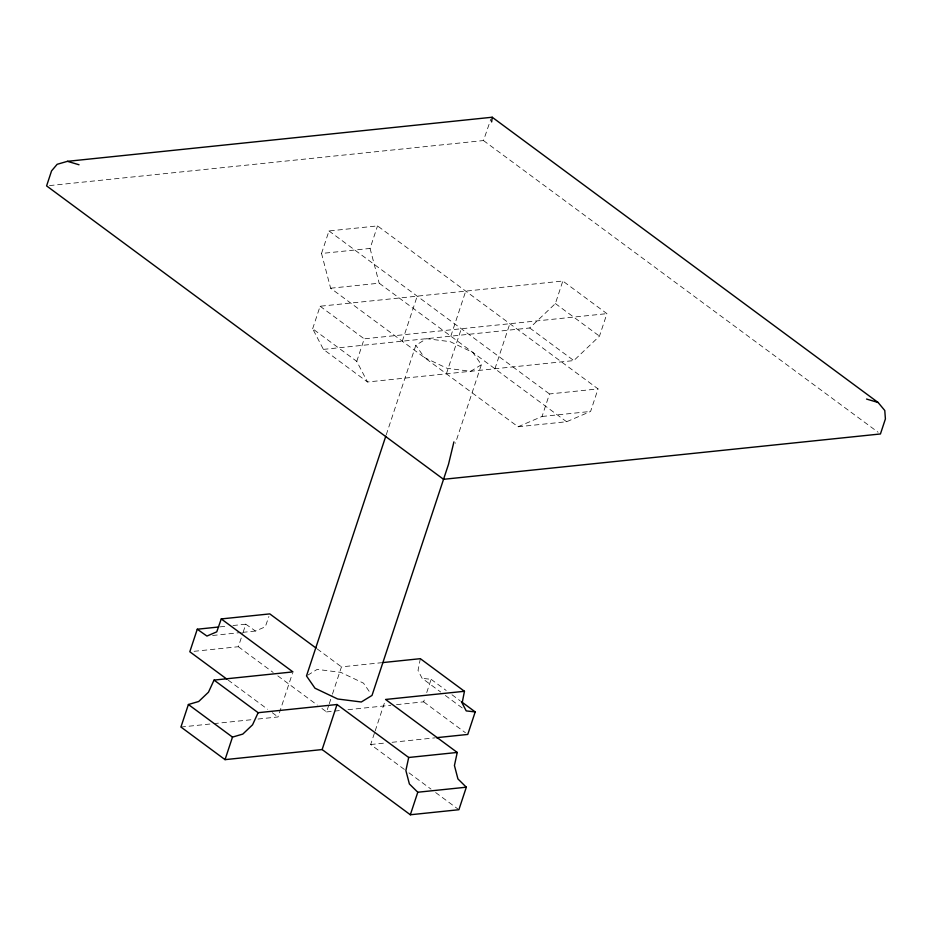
<?xml version="1.0" encoding="UTF-8"?>
<svg xmlns="http://www.w3.org/2000/svg" width="932" height="932" viewBox="0 0 932 932"><rect width="100%" height="100%" fill="white"/><g stroke="black" fill="none" stroke-linecap="round" stroke-linejoin="round"><path stroke-width="0.7" stroke-dasharray="4.66 3.5" d="M420.355 658.679L418.025 670.457L422.114 678.31L440.685 692.033M321.528 253.469L328.984 230.95L377.53 225.905L598.053 388.912L590.597 411.443L566.609 421.742L518.064 426.774L330.627 288.221L321.528 253.469L370.074 248.436L377.53 225.905M312.651 328.751L320.107 306.232L562.823 281.033L606.93 313.641L599.474 336.161L573.821 360.579L367.511 381.992L323.416 349.383L312.651 328.751L356.758 361.36L367.511 381.992M194.101 651.317L238.359 646.715L242.739 633.469M243.182 632.141L245.803 624.195L255.473 631.034L265.305 626.817L268.894 616.471M356.758 361.36L364.214 338.829L606.93 313.641M258.036 719.038L278.027 716.953L292.473 673.277M402.298 341.205L417.198 296.155M49.489 185.596L483.487 140.557L490.791 119.296M386.244 434.801L415.858 345.236L426.565 338.677L450.191 341.671L472.885 352.459L481.378 364.727L455.399 443.271M321.924 708.483L326.573 711.92L328.821 705.093M329.276 703.73L331.99 695.54M332.433 694.177L341.462 666.869L381.631 662.699M450.832 336.161L465.732 291.11M446.393 373.802L461.293 328.751M404.337 769.401L370.668 744.517L374.734 732.237M375.188 730.874L385.114 700.841M494.939 368.769L509.839 323.719M396.531 704.662L423.652 701.843L424.969 697.87M426.728 692.569L431.108 679.323L422.114 678.31M323.416 349.383L529.726 327.971L555.379 303.564L562.823 281.033M518.064 426.774L542.051 416.476L549.507 393.956L598.053 388.912M481.378 364.727L470.672 371.286L447.045 368.291L424.351 357.504L415.858 345.236M307.677 675.211L317.195 669.386L340.821 672.38L363.515 683.168L370.458 693.198M330.627 288.221L379.173 283.188L566.609 421.742M542.051 416.476L590.597 411.443M220.103 626.863L227.245 626.118M232.953 625.523L245.803 624.195M212.636 635.484L241.19 632.513M242.623 632.362L255.473 631.034M180.936 727.03L212.345 723.78M213.778 723.628L252.327 719.621M326.573 711.92L340.844 710.44M347.986 709.695L390.811 705.256M370.668 744.517L384.951 743.037M392.092 742.303L434.918 737.853M483.487 140.557L878.095 432.238M555.379 303.564L599.474 336.161M529.726 327.971L573.821 360.579M328.984 230.95L549.507 393.956M320.107 306.232L364.214 338.829M431.108 679.323L446.195 690.472M451.997 694.759L460.117 700.771M445.333 695.458L462.738 708.332M423.652 701.843L465.441 732.727M317.195 648.928L341.462 666.869M238.359 646.715L273.181 672.461M277.818 675.886L317.288 705.058M408.973 772.838L431.027 789.136M435.663 792.561L457.717 808.86M228.119 680.069L267.577 709.24M272.226 712.665L278.027 716.953M370.074 248.436L379.173 283.188"/><path stroke-width="1.4" d="M453.919 441.873L448.513 464.287L372.008 695.435L361.301 701.994L337.675 699L314.981 688.212L306.488 675.945L385.79 436.188M491.653 121.941L492.201 117.234L67.454 161.329L57.155 164.3L51.563 170.882L46.6 185.899L443.539 479.304L880.437 433.963L885.4 418.946L884.783 410.511L878.119 402.496L492.201 117.234M383.064 662.547L420.355 658.679L464.451 691.288L462.132 703.054L466.221 710.906L475.203 711.92L467.759 734.439L436.351 737.701M214.045 680.092L258.141 712.7L337.023 704.51L408.694 757.483L405.886 770.566L409.393 783.975L417.792 792.235L466.326 787.202L458.882 809.722L410.336 814.766L322.134 749.561L225.043 759.638L180.936 727.03L188.392 704.51L198.702 701.493L208.465 692.208L214.045 680.092L292.928 671.902L221.257 618.93L216.76 631.849L206.927 636.067L197.269 629.228L189.813 651.759L226.954 679.207M464.451 691.288L385.568 699.466L457.239 752.45L454.432 765.522L457.938 778.931L466.326 787.202M225.043 759.638L232.487 737.107L242.809 734.09L252.56 724.805L258.141 712.7M322.134 749.561L337.023 704.51M410.336 814.766L417.792 792.235M221.257 618.93L269.802 613.897L316.041 648.066M197.269 629.228L218.682 627.003M408.694 757.483L457.239 752.45M67.454 161.329L79.034 164.766M866.539 399.047L878.119 402.496M461.282 701.621L475.203 711.92M188.392 704.51L232.487 737.107"/></g></svg>
